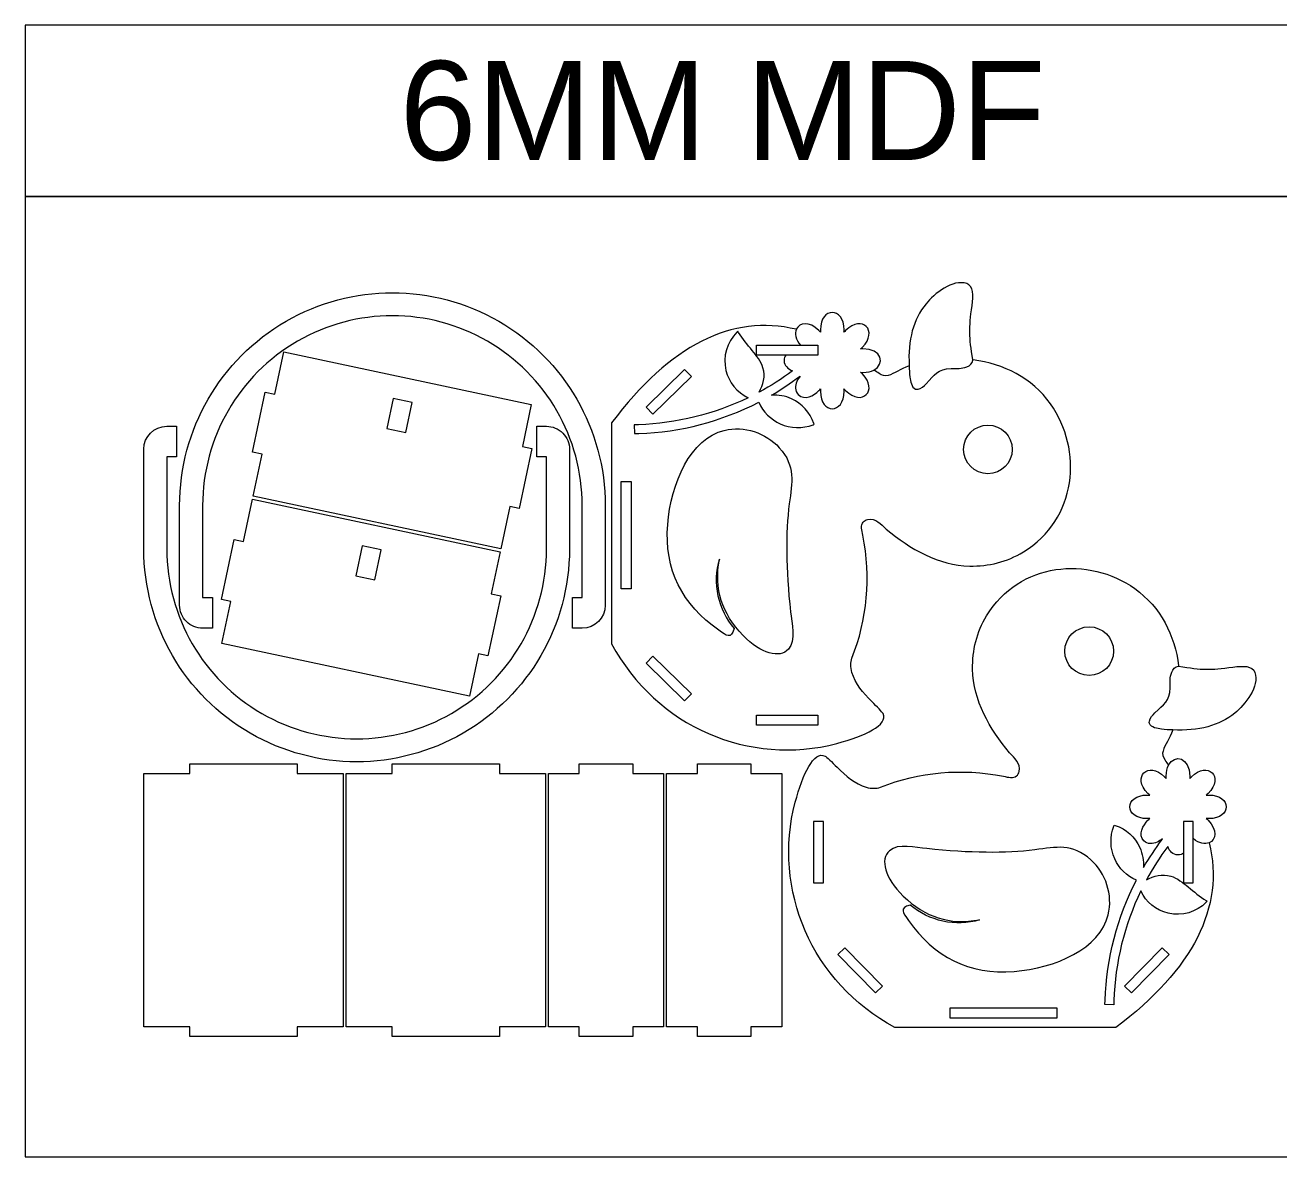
# Model space of a CAD drawing. Header units: millimetres. Extents: x -623 to 623, y -369 to 369.
# Drawn here: x -623 to 195, y -369 to 369 of the extents above; entities that cross this region are included whole.
import ezdxf

# ---------------------------------------------------------------- set-up
doc = ezdxf.new("R2010")
doc.units = ezdxf.units.MM
doc.header["$MEASUREMENT"] = 0
doc.layers.add('Camada 1', color=7, linetype='Continuous')
doc.styles.add('0', font='arial.ttf', dxfattribs={"height": 1})

msp = doc.modelspace()

# ---------------------------------------------------------------- linework, layer by layer
at = {"layer": 'Camada 1', "color": 142, "lineweight": 20}
for points in [[(-623.1467, 257.3867), (247.2267, 257.3867), (247.2267, 369.1467), (-623.1467, 369.1467), (-623.1467, 257.3867)], [(-623.1467, -369.1467), (247.2267, -369.1467), (247.2267, 257.3867), (-623.1467, 257.3867), (-623.1467, -369.1467)]]:
    msp.add_lwpolyline(points, close=True, dxfattribs=at)
at = {"layer": 'Camada 1', "color": 240, "lineweight": 20}
msp.add_ellipse((71.132, -39.234), major_axis=(0, 15.8752), ratio=1, dxfattribs=at)
at = {"layer": 'Camada 1', "color": 230, "lineweight": 20}
for points, knots in [([(-522.3082, 55.6954), (-522.3082, 55.6954), (-522.3082, -9.3046), (-522.3082, -9.3046), (-522.3082, -9.3046), (-522.3082, -13.2828), (-520.7278, -17.0982), (-517.9148, -19.9112), (-517.9148, -19.9112), (-515.1018, -22.7242), (-511.2864, -24.3046), (-507.3082, -24.3046), (-507.3082, -24.3046), (-507.3082, -24.3046), (-500.9582, -24.3046), (-500.9582, -24.3046), (-500.9582, -24.3046), (-500.9582, -24.3046), (-500.9582, -4.3046), (-500.9582, -4.3046), (-500.9582, -4.3046), (-500.9582, -4.3046), (-507.3082, -4.3046), (-507.3082, -4.3046), (-507.3082, -4.3046), (-507.3082, -4.3046), (-507.3082, 55.6954), (-507.3082, 55.6954), (-507.3082, 55.6954), (-507.3082, 99.9427), (-483.7025, 140.829), (-445.3832, 162.9526), (-445.3832, 162.9526), (-407.0639, 185.0763), (-359.8525, 185.0763), (-321.5332, 162.9526), (-321.5332, 162.9526), (-283.2139, 140.829), (-259.6082, 99.9427), (-259.6082, 55.6954), (-259.6082, 55.6954), (-259.6082, 55.6954), (-259.6082, -4.3046), (-259.6082, -4.3046), (-259.6082, -4.3046), (-259.6082, -4.3046), (-265.9582, -4.3046), (-265.9582, -4.3046), (-265.9582, -4.3046), (-265.9582, -4.3046), (-265.9582, -24.3046), (-265.9582, -24.3046), (-265.9582, -24.3046), (-265.9582, -24.3046), (-259.6082, -24.3046), (-259.6082, -24.3046), (-259.6082, -24.3046), (-251.324, -24.3046), (-244.6082, -17.5889), (-244.6082, -9.3046), (-244.6082, -9.3046), (-244.6082, -9.3046), (-244.6082, 55.6954), (-244.6082, 55.6954), (-244.6082, 55.6954), (-244.6082, 105.3017), (-271.0729, 151.1399), (-314.0332, 175.943), (-314.0332, 175.943), (-356.9935, 200.7462), (-409.9229, 200.7462), (-452.8832, 175.943), (-452.8832, 175.943), (-495.8435, 151.1399), (-522.3082, 105.3017), (-522.3082, 55.6954)], [0, 0, 0, 0, 0.05, 0.05, 0.05, 0.05, 0.1, 0.1, 0.1, 0.1, 0.15, 0.15, 0.15, 0.15, 0.2, 0.2, 0.2, 0.2, 0.25, 0.25, 0.25, 0.25, 0.3, 0.3, 0.3, 0.3, 0.35, 0.35, 0.35, 0.35, 0.4, 0.4, 0.4, 0.4, 0.45, 0.45, 0.45, 0.45, 0.5, 0.5, 0.5, 0.5, 0.55, 0.55, 0.55, 0.55, 0.6, 0.6, 0.6, 0.6, 0.65, 0.65, 0.65, 0.65, 0.7, 0.7, 0.7, 0.7, 0.75, 0.75, 0.75, 0.75, 0.8, 0.8, 0.8, 0.8, 0.85, 0.85, 0.85, 0.85, 0.9, 0.9, 0.9, 0.9, 1, 1, 1, 1]), ([(-93.4655, -99.4264), (-150.4255, -114.4602), (-211.075, -88.8384), (-240.4919, -34.3582), (-240.4919, -34.3582), (-240.4919, -34.3582), (-240.4919, 109.6553), (-240.4919, 109.6553), (-240.4919, 109.6553), (-202.1935, 160.3939), (-162.0064, 180.7392), (-119.9358, 170.6927), (-119.9358, 170.6927), (-118.0293, 175.0356), (-111.5842, 176.3127), (-105.1971, 169.9255), (-105.1971, 169.9255), (-104.8156, 169.5441), (-104.4549, 169.1534), (-104.1156, 168.7555), (-104.1156, 168.7555), (-104.1571, 169.2762), (-104.1792, 169.8076), (-104.1792, 170.3469), (-104.1792, 170.3469), (-104.1792, 185.5186), (-88.7747, 185.5186), (-88.7747, 170.3469), (-88.7747, 170.3469), (-88.7747, 169.8076), (-88.7968, 169.2762), (-88.8383, 168.7555), (-88.8383, 168.7555), (-88.499, 169.1534), (-88.1382, 169.5441), (-87.7568, 169.9255), (-87.7568, 169.9255), (-77.0288, 180.6535), (-66.1358, 169.7605), (-76.8638, 159.0325), (-76.8638, 159.0325), (-77.2452, 158.651), (-77.6359, 158.2903), (-78.0338, 157.951), (-78.0338, 157.951), (-77.5131, 157.9925), (-76.9816, 158.0146), (-76.4424, 158.0146), (-76.4424, 158.0146), (-64.1986, 158.0146), (-61.8357, 147.9823), (-69.3537, 144.1094), (-69.3537, 144.1094), (-68.2594, 143.3722), (-67.1272, 142.6244), (-65.9486, 141.8651), (-65.9486, 141.8651), (-64.0257, 140.6279), (-62.025, 139.8872), (-60.0707, 140.5258), (-60.0707, 140.5258), (-55.7899, 141.9215), (-52.2663, 144.7387), (-46.2876, 146.928), (-46.2876, 146.928), (-47.2255, 163.7683), (-43.5668, 177.2506), (-35.3139, 187.3743), (-35.3139, 187.3743), (-29.9602, 193.9416), (-17.825, 203.6853), (-8.7877, 200.5053), (-8.7877, 200.5053), (-4.3491, 198.9431), (-4.4212, 192.8551), (-5.3084, 186.17), (-5.3084, 186.17), (-7.3377, 170.8698), (-7.3284, 166.3047), (-4.7234, 150.7152), (-4.7234, 150.7152), (-4.7234, 150.7152), (-4.5355, 150.6881), (-4.5355, 150.6881), (-4.5355, 150.6881), (15.3198, 148.1609), (33.7093, 139.1515), (45.8831, 122.0855), (45.8831, 122.0855), (67.2513, 92.1293), (63.3126, 46.708), (28.1971, 25.4398), (28.1971, 25.4398), (17.5741, 19.0061), (5.4482, 15.994), (-6.7727, 16.284), (-6.7727, 16.284), (-26.9959, 16.764), (-45.6955, 27.1763), (-61.2543, 40.4215), (-61.2543, 40.4215), (-64.9143, 43.5372), (-68.0044, 47.8994), (-73.4044, 46.7316), (-73.4044, 46.7316), (-75.8123, 46.2116), (-77.5581, 44.3508), (-77.3452, 41.0501), (-77.3452, 41.0501), (-77.2509, 39.5943), (-76.8645, 38), (-76.5524, 36.4136), (-76.5524, 36.4136), (-71.1773, 9.0824), (-73.6252, -18.7509), (-83.6689, -43.807), (-83.6689, -43.807), (-84.666, -46.522), (-84.6689, -49.6063), (-83.6782, -53.0571), (-83.6782, -53.0571), (-81.4724, -60.7472), (-76.2702, -66.4652), (-70.7223, -72.1067), (-70.7223, -72.1067), (-67.2186, -75.671), (-64.005, -78.7554), (-63.3693, -80.0061), (-63.3693, -80.0061), (-59.6764, -87.2691), (-75.2595, -94.6213), (-93.4655, -99.4264)], [0, 0, 0, 0, 0.02941176, 0.02941176, 0.02941176, 0.02941176, 0.05882353, 0.05882353, 0.05882353, 0.05882353, 0.08823529, 0.08823529, 0.08823529, 0.08823529, 0.11764706, 0.11764706, 0.11764706, 0.11764706, 0.14705882, 0.14705882, 0.14705882, 0.14705882, 0.17647059, 0.17647059, 0.17647059, 0.17647059, 0.20588235, 0.20588235, 0.20588235, 0.20588235, 0.23529412, 0.23529412, 0.23529412, 0.23529412, 0.26470588, 0.26470588, 0.26470588, 0.26470588, 0.29411765, 0.29411765, 0.29411765, 0.29411765, 0.32352941, 0.32352941, 0.32352941, 0.32352941, 0.35294118, 0.35294118, 0.35294118, 0.35294118, 0.38235294, 0.38235294, 0.38235294, 0.38235294, 0.41176471, 0.41176471, 0.41176471, 0.41176471, 0.44117647, 0.44117647, 0.44117647, 0.44117647, 0.47058824, 0.47058824, 0.47058824, 0.47058824, 0.5, 0.5, 0.5, 0.5, 0.52941176, 0.52941176, 0.52941176, 0.52941176, 0.55882353, 0.55882353, 0.55882353, 0.55882353, 0.58823529, 0.58823529, 0.58823529, 0.58823529, 0.61764706, 0.61764706, 0.61764706, 0.61764706, 0.64705882, 0.64705882, 0.64705882, 0.64705882, 0.67647059, 0.67647059, 0.67647059, 0.67647059, 0.70588235, 0.70588235, 0.70588235, 0.70588235, 0.73529412, 0.73529412, 0.73529412, 0.73529412, 0.76470588, 0.76470588, 0.76470588, 0.76470588, 0.79411765, 0.79411765, 0.79411765, 0.79411765, 0.82352941, 0.82352941, 0.82352941, 0.82352941, 0.85294118, 0.85294118, 0.85294118, 0.85294118, 0.88235294, 0.88235294, 0.88235294, 0.88235294, 0.91176471, 0.91176471, 0.91176471, 0.91176471, 0.94117647, 0.94117647, 0.94117647, 0.94117647, 1, 1, 1, 1]), ([(-474.3075, 61.8183), (-474.3075, 61.8183), (-312.7952, 27.5871), (-312.7952, 27.5871), (-312.7952, 27.5871), (-312.7952, 27.5871), (-306.9647, 55.0968), (-306.9647, 55.0968), (-306.9647, 55.0968), (-306.9647, 55.0968), (-300.7527, 53.7802), (-300.7527, 53.7802), (-300.7527, 53.7802), (-300.7527, 53.7802), (-292.4593, 92.911), (-292.4593, 92.911), (-292.4593, 92.911), (-292.4593, 92.911), (-298.6713, 94.2276), (-298.6713, 94.2276), (-298.6713, 94.2276), (-298.6713, 94.2276), (-292.8408, 121.7373), (-292.8408, 121.7373), (-292.8408, 121.7373), (-292.8408, 121.7373), (-454.3531, 155.9685), (-454.3531, 155.9685), (-454.3531, 155.9685), (-454.3531, 155.9685), (-460.1836, 128.4588), (-460.1836, 128.4588), (-460.1836, 128.4588), (-460.1836, 128.4588), (-466.3956, 129.7754), (-466.3956, 129.7754), (-466.3956, 129.7754), (-466.3956, 129.7754), (-474.6891, 90.6446), (-474.6891, 90.6446), (-474.6891, 90.6446), (-474.6891, 90.6446), (-468.4771, 89.328), (-468.4771, 89.328), (-468.4771, 89.328), (-468.4771, 89.328), (-474.3075, 61.8183), (-474.3075, 61.8183)], [0, 0, 0, 0, 0.07692308, 0.07692308, 0.07692308, 0.07692308, 0.15384615, 0.15384615, 0.15384615, 0.15384615, 0.23076923, 0.23076923, 0.23076923, 0.23076923, 0.30769231, 0.30769231, 0.30769231, 0.30769231, 0.38461538, 0.38461538, 0.38461538, 0.38461538, 0.46153846, 0.46153846, 0.46153846, 0.46153846, 0.53846154, 0.53846154, 0.53846154, 0.53846154, 0.61538462, 0.61538462, 0.61538462, 0.61538462, 0.69230769, 0.69230769, 0.69230769, 0.69230769, 0.76923077, 0.76923077, 0.76923077, 0.76923077, 0.84615385, 0.84615385, 0.84615385, 0.84615385, 1, 1, 1, 1]), ([(-145.9859, 153.9235), (-145.9859, 153.9235), (-105.986, 153.9235), (-105.986, 153.9235), (-105.986, 153.9235), (-105.986, 153.9235), (-105.986, 160.2735), (-105.986, 160.2735), (-105.986, 160.2735), (-105.986, 160.2735), (-145.9859, 160.2735), (-145.9859, 160.2735), (-145.9859, 160.2735), (-145.9859, 160.2735), (-145.9859, 153.9235), (-145.9859, 153.9235)], [0, 0, 0, 0, 0.2, 0.2, 0.2, 0.2, 0.4, 0.4, 0.4, 0.4, 0.6, 0.6, 0.6, 0.6, 1, 1, 1, 1]), ([(-213.4611, 115.4381), (-213.4611, 115.4381), (-188.4376, 139.909), (-188.4376, 139.909), (-188.4376, 139.909), (-188.4376, 139.909), (-192.8773, 144.449), (-192.8773, 144.449), (-192.8773, 144.449), (-192.8773, 144.449), (-217.9008, 119.9781), (-217.9008, 119.9781), (-217.9008, 119.9781), (-217.9008, 119.9781), (-213.4611, 115.4381), (-213.4611, 115.4381)], [0, 0, 0, 0, 0.2, 0.2, 0.2, 0.2, 0.4, 0.4, 0.4, 0.4, 0.6, 0.6, 0.6, 0.6, 1, 1, 1, 1]), ([(-370.495, 122.8623), (-370.495, 122.8623), (-374.6417, 103.2969), (-374.6417, 103.2969), (-374.6417, 103.2969), (-374.6417, 103.2969), (-387.0658, 105.9301), (-387.0658, 105.9301), (-387.0658, 105.9301), (-387.0658, 105.9301), (-382.919, 125.4955), (-382.919, 125.4955), (-382.919, 125.4955), (-382.919, 125.4955), (-370.495, 122.8623), (-370.495, 122.8623)], [0, 0, 0, 0, 0.2, 0.2, 0.2, 0.2, 0.4, 0.4, 0.4, 0.4, 0.6, 0.6, 0.6, 0.6, 1, 1, 1, 1]), ([(-267.9582, 27.445), (-267.9582, 27.445), (-267.9582, 92.445), (-267.9582, 92.445), (-267.9582, 92.445), (-267.9582, 96.4232), (-269.5386, 100.2386), (-272.3516, 103.0516), (-272.3516, 103.0516), (-275.1646, 105.8646), (-278.98, 107.445), (-282.9582, 107.445), (-282.9582, 107.445), (-282.9582, 107.445), (-289.3082, 107.445), (-289.3082, 107.445), (-289.3082, 107.445), (-289.3082, 107.445), (-289.3082, 87.445), (-289.3082, 87.445), (-289.3082, 87.445), (-289.3082, 87.445), (-282.9582, 87.445), (-282.9582, 87.445), (-282.9582, 87.445), (-282.9582, 87.445), (-282.9582, 27.445), (-282.9582, 27.445), (-282.9582, 27.445), (-282.9582, -16.8023), (-306.5639, -57.6886), (-344.8832, -79.8122), (-344.8832, -79.8122), (-383.2025, -101.9359), (-430.4139, -101.9359), (-468.7332, -79.8122), (-468.7332, -79.8122), (-507.0525, -57.6886), (-530.6582, -16.8023), (-530.6582, 27.445), (-530.6582, 27.445), (-530.6582, 27.445), (-530.6582, 87.445), (-530.6582, 87.445), (-530.6582, 87.445), (-530.6582, 87.445), (-524.3082, 87.445), (-524.3082, 87.445), (-524.3082, 87.445), (-524.3082, 87.445), (-524.3082, 107.445), (-524.3082, 107.445), (-524.3082, 107.445), (-524.3082, 107.445), (-530.6582, 107.445), (-530.6582, 107.445), (-530.6582, 107.445), (-538.9424, 107.445), (-545.6582, 100.7293), (-545.6582, 92.445), (-545.6582, 92.445), (-545.6582, 92.445), (-545.6582, 27.445), (-545.6582, 27.445), (-545.6582, 27.445), (-545.6582, -22.1613), (-519.1935, -67.9995), (-476.2332, -92.8026), (-476.2332, -92.8026), (-433.2729, -117.6058), (-380.3435, -117.6058), (-337.3832, -92.8026), (-337.3832, -92.8026), (-294.4229, -67.9995), (-267.9582, -22.1613), (-267.9582, 27.445)], [0, 0, 0, 0, 0.05, 0.05, 0.05, 0.05, 0.1, 0.1, 0.1, 0.1, 0.15, 0.15, 0.15, 0.15, 0.2, 0.2, 0.2, 0.2, 0.25, 0.25, 0.25, 0.25, 0.3, 0.3, 0.3, 0.3, 0.35, 0.35, 0.35, 0.35, 0.4, 0.4, 0.4, 0.4, 0.45, 0.45, 0.45, 0.45, 0.5, 0.5, 0.5, 0.5, 0.55, 0.55, 0.55, 0.55, 0.6, 0.6, 0.6, 0.6, 0.65, 0.65, 0.65, 0.65, 0.7, 0.7, 0.7, 0.7, 0.75, 0.75, 0.75, 0.75, 0.8, 0.8, 0.8, 0.8, 0.85, 0.85, 0.85, 0.85, 0.9, 0.9, 0.9, 0.9, 1, 1, 1, 1]), ([(-227.7919, 1.4236), (-227.7919, 1.4236), (-227.7919, 71.4235), (-227.7919, 71.4235), (-227.7919, 71.4235), (-227.7919, 71.4235), (-234.1419, 71.4235), (-234.1419, 71.4235), (-234.1419, 71.4235), (-234.1419, 71.4235), (-234.1419, 1.4236), (-234.1419, 1.4236), (-234.1419, 1.4236), (-234.1419, 1.4236), (-227.7919, 1.4236), (-227.7919, 1.4236)], [0, 0, 0, 0, 0.2, 0.2, 0.2, 0.2, 0.4, 0.4, 0.4, 0.4, 0.6, 0.6, 0.6, 0.6, 1, 1, 1, 1]), ([(-494.6766, -34.2885), (-494.6766, -34.2885), (-333.1643, -68.5197), (-333.1643, -68.5197), (-333.1643, -68.5197), (-333.1643, -68.5197), (-327.3338, -41.01), (-327.3338, -41.01), (-327.3338, -41.01), (-327.3338, -41.01), (-321.1218, -42.3266), (-321.1218, -42.3266), (-321.1218, -42.3266), (-321.1218, -42.3266), (-312.8283, -3.1958), (-312.8283, -3.1958), (-312.8283, -3.1958), (-312.8283, -3.1958), (-319.0403, -1.8792), (-319.0403, -1.8792), (-319.0403, -1.8792), (-319.0403, -1.8792), (-313.2099, 25.6305), (-313.2099, 25.6305), (-313.2099, 25.6305), (-313.2099, 25.6305), (-474.7222, 59.8617), (-474.7222, 59.8617), (-474.7222, 59.8617), (-474.7222, 59.8617), (-480.5527, 32.352), (-480.5527, 32.352), (-480.5527, 32.352), (-480.5527, 32.352), (-486.7647, 33.6686), (-486.7647, 33.6686), (-486.7647, 33.6686), (-486.7647, 33.6686), (-495.0581, -5.4622), (-495.0581, -5.4622), (-495.0581, -5.4622), (-495.0581, -5.4622), (-488.8461, -6.7788), (-488.8461, -6.7788), (-488.8461, -6.7788), (-488.8461, -6.7788), (-494.6766, -34.2885), (-494.6766, -34.2885)], [0, 0, 0, 0, 0.07692308, 0.07692308, 0.07692308, 0.07692308, 0.15384615, 0.15384615, 0.15384615, 0.15384615, 0.23076923, 0.23076923, 0.23076923, 0.23076923, 0.30769231, 0.30769231, 0.30769231, 0.30769231, 0.38461538, 0.38461538, 0.38461538, 0.38461538, 0.46153846, 0.46153846, 0.46153846, 0.46153846, 0.53846154, 0.53846154, 0.53846154, 0.53846154, 0.61538462, 0.61538462, 0.61538462, 0.61538462, 0.69230769, 0.69230769, 0.69230769, 0.69230769, 0.76923077, 0.76923077, 0.76923077, 0.76923077, 0.84615385, 0.84615385, 0.84615385, 0.84615385, 1, 1, 1, 1]), ([(-390.8641, 26.7555), (-390.8641, 26.7555), (-395.0108, 7.1901), (-395.0108, 7.1901), (-395.0108, 7.1901), (-395.0108, 7.1901), (-407.4348, 9.8233), (-407.4348, 9.8233), (-407.4348, 9.8233), (-407.4348, 9.8233), (-403.2881, 29.3887), (-403.2881, 29.3887), (-403.2881, 29.3887), (-403.2881, 29.3887), (-390.8641, 26.7555), (-390.8641, 26.7555)], [0, 0, 0, 0, 0.2, 0.2, 0.2, 0.2, 0.4, 0.4, 0.4, 0.4, 0.6, 0.6, 0.6, 0.6, 1, 1, 1, 1]), ([(-120.6359, -137.7642), (-135.6697, -194.7242), (-110.0479, -255.3737), (-55.5677, -284.7906), (-55.5677, -284.7906), (-55.5677, -284.7906), (88.4458, -284.7906), (88.4458, -284.7906), (88.4458, -284.7906), (139.1844, -246.4922), (159.5297, -206.3051), (149.4832, -164.2345), (149.4832, -164.2345), (153.8261, -162.328), (155.1032, -155.8829), (148.716, -149.4958), (148.716, -149.4958), (148.3346, -149.1143), (147.9439, -148.7536), (147.546, -148.4143), (147.546, -148.4143), (148.0667, -148.4558), (148.5981, -148.4779), (149.1374, -148.4779), (149.1374, -148.4779), (164.3091, -148.4779), (164.3091, -133.0734), (149.1374, -133.0734), (149.1374, -133.0734), (148.5981, -133.0734), (148.0667, -133.0955), (147.546, -133.137), (147.546, -133.137), (147.9439, -132.7977), (148.3346, -132.4369), (148.716, -132.0555), (148.716, -132.0555), (159.444, -121.3275), (148.551, -110.4345), (137.823, -121.1625), (137.823, -121.1625), (137.4415, -121.5439), (137.0808, -121.9346), (136.7415, -122.3325), (136.7415, -122.3325), (136.783, -121.8118), (136.8051, -121.2803), (136.8051, -120.7411), (136.8051, -120.7411), (136.8051, -108.4973), (126.7728, -106.1344), (122.8999, -113.6524), (122.8999, -113.6524), (122.1627, -112.5581), (121.4149, -111.4259), (120.6556, -110.2473), (120.6556, -110.2473), (119.4184, -108.3244), (118.6777, -106.3237), (119.3163, -104.3694), (119.3163, -104.3694), (120.712, -100.0886), (123.5292, -96.565), (125.7185, -90.5863), (125.7185, -90.5863), (142.5588, -91.5242), (156.0411, -87.8655), (166.1648, -79.6126), (166.1648, -79.6126), (172.7321, -74.2589), (182.4758, -62.1237), (179.2958, -53.0864), (179.2958, -53.0864), (177.7336, -48.6478), (171.6456, -48.7199), (164.9605, -49.6071), (164.9605, -49.6071), (149.6603, -51.6364), (145.0952, -51.6271), (129.5057, -49.0221), (129.5057, -49.0221), (129.5057, -49.0221), (129.4786, -48.8342), (129.4786, -48.8342), (129.4786, -48.8342), (126.9514, -28.9789), (117.942, -10.5894), (100.876, 1.5844), (100.876, 1.5844), (70.9198, 22.9526), (25.4985, 19.0139), (4.2303, -16.1016), (4.2303, -16.1016), (-2.2034, -26.7246), (-5.2155, -38.8505), (-4.9255, -51.0714), (-4.9255, -51.0714), (-4.4455, -71.2946), (5.9668, -89.9942), (19.212, -105.553), (19.212, -105.553), (22.3277, -109.213), (26.6899, -112.3031), (25.5221, -117.7031), (25.5221, -117.7031), (25.0021, -120.111), (23.1413, -121.8568), (19.8406, -121.6439), (19.8406, -121.6439), (18.3848, -121.5496), (16.7905, -121.1632), (15.2041, -120.8511), (15.2041, -120.8511), (-12.1271, -115.476), (-39.9604, -117.9239), (-65.0165, -127.9676), (-65.0165, -127.9676), (-67.7315, -128.9647), (-70.8158, -128.9676), (-74.2666, -127.9769), (-74.2666, -127.9769), (-81.9567, -125.7711), (-87.6747, -120.5689), (-93.3162, -115.021), (-93.3162, -115.021), (-96.8805, -111.5173), (-99.9649, -108.3037), (-101.2156, -107.668), (-101.2156, -107.668), (-108.4786, -103.9751), (-115.8308, -119.5582), (-120.6359, -137.7642)], [0, 0, 0, 0, 0.02941176, 0.02941176, 0.02941176, 0.02941176, 0.05882353, 0.05882353, 0.05882353, 0.05882353, 0.08823529, 0.08823529, 0.08823529, 0.08823529, 0.11764706, 0.11764706, 0.11764706, 0.11764706, 0.14705882, 0.14705882, 0.14705882, 0.14705882, 0.17647059, 0.17647059, 0.17647059, 0.17647059, 0.20588235, 0.20588235, 0.20588235, 0.20588235, 0.23529412, 0.23529412, 0.23529412, 0.23529412, 0.26470588, 0.26470588, 0.26470588, 0.26470588, 0.29411765, 0.29411765, 0.29411765, 0.29411765, 0.32352941, 0.32352941, 0.32352941, 0.32352941, 0.35294118, 0.35294118, 0.35294118, 0.35294118, 0.38235294, 0.38235294, 0.38235294, 0.38235294, 0.41176471, 0.41176471, 0.41176471, 0.41176471, 0.44117647, 0.44117647, 0.44117647, 0.44117647, 0.47058824, 0.47058824, 0.47058824, 0.47058824, 0.5, 0.5, 0.5, 0.5, 0.52941176, 0.52941176, 0.52941176, 0.52941176, 0.55882353, 0.55882353, 0.55882353, 0.55882353, 0.58823529, 0.58823529, 0.58823529, 0.58823529, 0.61764706, 0.61764706, 0.61764706, 0.61764706, 0.64705882, 0.64705882, 0.64705882, 0.64705882, 0.67647059, 0.67647059, 0.67647059, 0.67647059, 0.70588235, 0.70588235, 0.70588235, 0.70588235, 0.73529412, 0.73529412, 0.73529412, 0.73529412, 0.76470588, 0.76470588, 0.76470588, 0.76470588, 0.79411765, 0.79411765, 0.79411765, 0.79411765, 0.82352941, 0.82352941, 0.82352941, 0.82352941, 0.85294118, 0.85294118, 0.85294118, 0.85294118, 0.88235294, 0.88235294, 0.88235294, 0.88235294, 0.91176471, 0.91176471, 0.91176471, 0.91176471, 0.94117647, 0.94117647, 0.94117647, 0.94117647, 1, 1, 1, 1]), ([(-188.4376, -67.0619), (-188.4376, -67.0619), (-213.461, -42.5909), (-213.461, -42.5909), (-213.461, -42.5909), (-213.461, -42.5909), (-217.9007, -47.1309), (-217.9007, -47.1309), (-217.9007, -47.1309), (-217.9007, -47.1309), (-192.8773, -71.6018), (-192.8773, -71.6018), (-192.8773, -71.6018), (-192.8773, -71.6018), (-188.4376, -67.0619), (-188.4376, -67.0619)], [0, 0, 0, 0, 0.2, 0.2, 0.2, 0.2, 0.4, 0.4, 0.4, 0.4, 0.6, 0.6, 0.6, 0.6, 1, 1, 1, 1]), ([(-105.986, -81.0764), (-105.986, -81.0764), (-145.9859, -81.0764), (-145.9859, -81.0764), (-145.9859, -81.0764), (-145.9859, -81.0764), (-145.9859, -87.4264), (-145.9859, -87.4264), (-145.9859, -87.4264), (-145.9859, -87.4264), (-105.986, -87.4264), (-105.986, -87.4264), (-105.986, -87.4264), (-105.986, -87.4264), (-105.986, -81.0764), (-105.986, -81.0764)], [0, 0, 0, 0, 0.2, 0.2, 0.2, 0.2, 0.4, 0.4, 0.4, 0.4, 0.6, 0.6, 0.6, 0.6, 1, 1, 1, 1]), ([(-415.6582, -284.2056), (-415.6582, -284.2056), (-415.6582, -119.1056), (-415.6582, -119.1056), (-415.6582, -119.1056), (-415.6582, -119.1056), (-445.6582, -119.1056), (-445.6582, -119.1056), (-445.6582, -119.1056), (-445.6582, -119.1056), (-445.6582, -112.7556), (-445.6582, -112.7556), (-445.6582, -112.7556), (-445.6582, -112.7556), (-515.6582, -112.7556), (-515.6582, -112.7556), (-515.6582, -112.7556), (-515.6582, -112.7556), (-515.6582, -119.1056), (-515.6582, -119.1056), (-515.6582, -119.1056), (-515.6582, -119.1056), (-545.6582, -119.1056), (-545.6582, -119.1056), (-545.6582, -119.1056), (-545.6582, -119.1056), (-545.6582, -284.2056), (-545.6582, -284.2056), (-545.6582, -284.2056), (-545.6582, -284.2056), (-515.6582, -284.2056), (-515.6582, -284.2056), (-515.6582, -284.2056), (-515.6582, -284.2056), (-515.6582, -290.5556), (-515.6582, -290.5556), (-515.6582, -290.5556), (-515.6582, -290.5556), (-445.6582, -290.5556), (-445.6582, -290.5556), (-445.6582, -290.5556), (-445.6582, -290.5556), (-445.6582, -284.2056), (-445.6582, -284.2056), (-445.6582, -284.2056), (-445.6582, -284.2056), (-415.6582, -284.2056), (-415.6582, -284.2056)], [0, 0, 0, 0, 0.07692308, 0.07692308, 0.07692308, 0.07692308, 0.15384615, 0.15384615, 0.15384615, 0.15384615, 0.23076923, 0.23076923, 0.23076923, 0.23076923, 0.30769231, 0.30769231, 0.30769231, 0.30769231, 0.38461538, 0.38461538, 0.38461538, 0.38461538, 0.46153846, 0.46153846, 0.46153846, 0.46153846, 0.53846154, 0.53846154, 0.53846154, 0.53846154, 0.61538462, 0.61538462, 0.61538462, 0.61538462, 0.69230769, 0.69230769, 0.69230769, 0.69230769, 0.76923077, 0.76923077, 0.76923077, 0.76923077, 0.84615385, 0.84615385, 0.84615385, 0.84615385, 1, 1, 1, 1]), ([(-283.6582, -284.2056), (-283.6582, -284.2056), (-283.6582, -119.1056), (-283.6582, -119.1056), (-283.6582, -119.1056), (-283.6582, -119.1056), (-313.6582, -119.1056), (-313.6582, -119.1056), (-313.6582, -119.1056), (-313.6582, -119.1056), (-313.6582, -112.7556), (-313.6582, -112.7556), (-313.6582, -112.7556), (-313.6582, -112.7556), (-383.6582, -112.7556), (-383.6582, -112.7556), (-383.6582, -112.7556), (-383.6582, -112.7556), (-383.6582, -119.1056), (-383.6582, -119.1056), (-383.6582, -119.1056), (-383.6582, -119.1056), (-413.6582, -119.1056), (-413.6582, -119.1056), (-413.6582, -119.1056), (-413.6582, -119.1056), (-413.6582, -284.2056), (-413.6582, -284.2056), (-413.6582, -284.2056), (-413.6582, -284.2056), (-383.6582, -284.2056), (-383.6582, -284.2056), (-383.6582, -284.2056), (-383.6582, -284.2056), (-383.6582, -290.5556), (-383.6582, -290.5556), (-383.6582, -290.5556), (-383.6582, -290.5556), (-313.6582, -290.5556), (-313.6582, -290.5556), (-313.6582, -290.5556), (-313.6582, -290.5556), (-313.6582, -284.2056), (-313.6582, -284.2056), (-313.6582, -284.2056), (-313.6582, -284.2056), (-283.6582, -284.2056), (-283.6582, -284.2056)], [0, 0, 0, 0, 0.07692308, 0.07692308, 0.07692308, 0.07692308, 0.15384615, 0.15384615, 0.15384615, 0.15384615, 0.23076923, 0.23076923, 0.23076923, 0.23076923, 0.30769231, 0.30769231, 0.30769231, 0.30769231, 0.38461538, 0.38461538, 0.38461538, 0.38461538, 0.46153846, 0.46153846, 0.46153846, 0.46153846, 0.53846154, 0.53846154, 0.53846154, 0.53846154, 0.61538462, 0.61538462, 0.61538462, 0.61538462, 0.69230769, 0.69230769, 0.69230769, 0.69230769, 0.76923077, 0.76923077, 0.76923077, 0.76923077, 0.84615385, 0.84615385, 0.84615385, 0.84615385, 1, 1, 1, 1]), ([(-281.6582, -119.1056), (-281.6582, -119.1056), (-281.6582, -284.2055), (-281.6582, -284.2055), (-281.6582, -284.2055), (-281.6582, -284.2055), (-261.6137, -284.2055), (-261.6137, -284.2055), (-261.6137, -284.2055), (-261.6137, -284.2055), (-261.6138, -290.5555), (-261.6138, -290.5555), (-261.6138, -290.5555), (-261.6138, -290.5555), (-226.6137, -290.5555), (-226.6137, -290.5555), (-226.6137, -290.5555), (-226.6137, -290.5555), (-226.6138, -284.2055), (-226.6138, -284.2055), (-226.6138, -284.2055), (-226.6138, -284.2055), (-206.5692, -284.2055), (-206.5692, -284.2055), (-206.5692, -284.2055), (-206.5692, -284.2055), (-206.5693, -119.1056), (-206.5693, -119.1056), (-206.5693, -119.1056), (-206.5693, -119.1056), (-226.6137, -119.1055), (-226.6137, -119.1055), (-226.6137, -119.1055), (-226.6137, -119.1055), (-226.6137, -112.7555), (-226.6137, -112.7555), (-226.6137, -112.7555), (-226.6137, -112.7555), (-261.6138, -112.7555), (-261.6138, -112.7555), (-261.6138, -112.7555), (-261.6138, -112.7555), (-261.6137, -119.1055), (-261.6137, -119.1055), (-261.6137, -119.1055), (-261.6137, -119.1055), (-281.6582, -119.1056), (-281.6582, -119.1056)], [0, 0, 0, 0, 0.07692308, 0.07692308, 0.07692308, 0.07692308, 0.15384615, 0.15384615, 0.15384615, 0.15384615, 0.23076923, 0.23076923, 0.23076923, 0.23076923, 0.30769231, 0.30769231, 0.30769231, 0.30769231, 0.38461538, 0.38461538, 0.38461538, 0.38461538, 0.46153846, 0.46153846, 0.46153846, 0.46153846, 0.53846154, 0.53846154, 0.53846154, 0.53846154, 0.61538462, 0.61538462, 0.61538462, 0.61538462, 0.69230769, 0.69230769, 0.69230769, 0.69230769, 0.76923077, 0.76923077, 0.76923077, 0.76923077, 0.84615385, 0.84615385, 0.84615385, 0.84615385, 1, 1, 1, 1]), ([(-204.5693, -119.1056), (-204.5693, -119.1056), (-204.5693, -284.2055), (-204.5693, -284.2055), (-204.5693, -284.2055), (-204.5693, -284.2055), (-184.5248, -284.2055), (-184.5248, -284.2055), (-184.5248, -284.2055), (-184.5248, -284.2055), (-184.5249, -290.5555), (-184.5249, -290.5555), (-184.5249, -290.5555), (-184.5249, -290.5555), (-149.5248, -290.5555), (-149.5248, -290.5555), (-149.5248, -290.5555), (-149.5248, -290.5555), (-149.5249, -284.2055), (-149.5249, -284.2055), (-149.5249, -284.2055), (-149.5249, -284.2055), (-129.4803, -284.2055), (-129.4803, -284.2055), (-129.4803, -284.2055), (-129.4803, -284.2055), (-129.4804, -119.1056), (-129.4804, -119.1056), (-129.4804, -119.1056), (-129.4804, -119.1056), (-149.5248, -119.1055), (-149.5248, -119.1055), (-149.5248, -119.1055), (-149.5248, -119.1055), (-149.5248, -112.7555), (-149.5248, -112.7555), (-149.5248, -112.7555), (-149.5248, -112.7555), (-184.5249, -112.7555), (-184.5249, -112.7555), (-184.5249, -112.7555), (-184.5249, -112.7555), (-184.5248, -119.1055), (-184.5248, -119.1055), (-184.5248, -119.1055), (-184.5248, -119.1055), (-204.5693, -119.1056), (-204.5693, -119.1056)], [0, 0, 0, 0, 0.07692308, 0.07692308, 0.07692308, 0.07692308, 0.15384615, 0.15384615, 0.15384615, 0.15384615, 0.23076923, 0.23076923, 0.23076923, 0.23076923, 0.30769231, 0.30769231, 0.30769231, 0.30769231, 0.38461538, 0.38461538, 0.38461538, 0.38461538, 0.46153846, 0.46153846, 0.46153846, 0.46153846, 0.53846154, 0.53846154, 0.53846154, 0.53846154, 0.61538462, 0.61538462, 0.61538462, 0.61538462, 0.69230769, 0.69230769, 0.69230769, 0.69230769, 0.76923077, 0.76923077, 0.76923077, 0.76923077, 0.84615385, 0.84615385, 0.84615385, 0.84615385, 1, 1, 1, 1]), ([(-102.2859, -150.2847), (-102.2859, -150.2847), (-102.2859, -190.2846), (-102.2859, -190.2846), (-102.2859, -190.2846), (-102.2859, -190.2846), (-108.6359, -190.2846), (-108.6359, -190.2846), (-108.6359, -190.2846), (-108.6359, -190.2846), (-108.6359, -150.2847), (-108.6359, -150.2847), (-108.6359, -150.2847), (-108.6359, -150.2847), (-102.2859, -150.2847), (-102.2859, -150.2847)], [0, 0, 0, 0, 0.2, 0.2, 0.2, 0.2, 0.4, 0.4, 0.4, 0.4, 0.6, 0.6, 0.6, 0.6, 1, 1, 1, 1]), ([(132.714, -190.2846), (132.714, -190.2846), (132.714, -150.2847), (132.714, -150.2847), (132.714, -150.2847), (132.714, -150.2847), (139.064, -150.2847), (139.064, -150.2847), (139.064, -150.2847), (139.064, -150.2847), (139.064, -190.2846), (139.064, -190.2846), (139.064, -190.2846), (139.064, -190.2846), (132.714, -190.2846), (132.714, -190.2846)], [0, 0, 0, 0, 0.2, 0.2, 0.2, 0.2, 0.4, 0.4, 0.4, 0.4, 0.6, 0.6, 0.6, 0.6, 1, 1, 1, 1]), ([(-88.2714, -232.7363), (-88.2714, -232.7363), (-63.8004, -257.7597), (-63.8004, -257.7597), (-63.8004, -257.7597), (-63.8004, -257.7597), (-68.3404, -262.1994), (-68.3404, -262.1994), (-68.3404, -262.1994), (-68.3404, -262.1994), (-92.8113, -237.176), (-92.8113, -237.176), (-92.8113, -237.176), (-92.8113, -237.176), (-88.2714, -232.7363), (-88.2714, -232.7363)], [0, 0, 0, 0, 0.2, 0.2, 0.2, 0.2, 0.4, 0.4, 0.4, 0.4, 0.6, 0.6, 0.6, 0.6, 1, 1, 1, 1]), ([(94.2286, -257.7598), (94.2286, -257.7598), (118.6995, -232.7363), (118.6995, -232.7363), (118.6995, -232.7363), (118.6995, -232.7363), (123.2395, -237.176), (123.2395, -237.176), (123.2395, -237.176), (123.2395, -237.176), (98.7686, -262.1995), (98.7686, -262.1995), (98.7686, -262.1995), (98.7686, -262.1995), (94.2286, -257.7598), (94.2286, -257.7598)], [0, 0, 0, 0, 0.2, 0.2, 0.2, 0.2, 0.4, 0.4, 0.4, 0.4, 0.6, 0.6, 0.6, 0.6, 1, 1, 1, 1]), ([(-19.7859, -272.0906), (-19.7859, -272.0906), (50.214, -272.0906), (50.214, -272.0906), (50.214, -272.0906), (50.214, -272.0906), (50.214, -278.4406), (50.214, -278.4406), (50.214, -278.4406), (50.214, -278.4406), (-19.7859, -278.4406), (-19.7859, -278.4406), (-19.7859, -278.4406), (-19.7859, -278.4406), (-19.7859, -272.0906), (-19.7859, -272.0906)], [0, 0, 0, 0, 0.2, 0.2, 0.2, 0.2, 0.4, 0.4, 0.4, 0.4, 0.6, 0.6, 0.6, 0.6, 1, 1, 1, 1])]:
    msp.add_open_spline(points, degree=3, knots=knots, dxfattribs=at)
at = {"layer": 'Camada 1', "color": 240, "lineweight": 20}
for points, knots in [([(-126.7593, 153.9235), (-127.4638, 152.9343), (-127.8852, 151.7403), (-127.8853, 150.3147), (-127.8853, 150.3147), (-127.8856, 147.0209), (-125.2986, 144.6862), (-122.4124, 143.5857), (-122.4124, 143.5857), (-129.3265, 138.4395), (-136.612, 133.8009), (-144.1953, 129.7128), (-144.1953, 129.7128), (-144.1953, 129.7128), (-144.2091, 129.7053), (-144.2091, 129.7053), (-144.2091, 129.7053), (-144.2091, 129.7053), (-144.2017, 129.7186), (-144.2017, 129.7186), (-144.2017, 129.7186), (-141.4549, 134.6733), (-139.948, 139.9493), (-141.6855, 145.5299), (-141.6855, 145.5299), (-143.011, 149.7874), (-145.947, 153.5277), (-148.7379, 156.9326), (-148.7379, 156.9326), (-151.8482, 160.7272), (-155.0587, 164.443), (-157.6351, 168.6359), (-157.6351, 168.6359), (-157.6351, 168.6359), (-158.1029, 169.3973), (-158.1029, 169.3973), (-158.1029, 169.3973), (-158.1029, 169.3973), (-158.7388, 168.7694), (-158.7388, 168.7694), (-158.7388, 168.7694), (-165.2785, 162.3127), (-167.9973, 152.8548), (-165.884, 143.9092), (-165.884, 143.9092), (-164.0286, 136.0554), (-158.6795, 129.4768), (-151.3641, 126.055), (-151.3641, 126.055), (-173.686, 115.2934), (-198.0604, 109.2918), (-222.8233, 108.465), (-222.8233, 108.465), (-222.8233, 108.465), (-225.6743, 108.3698), (-225.6743, 108.3698), (-225.6743, 108.3698), (-225.6743, 108.3698), (-225.485, 102.6673), (-225.485, 102.6673), (-225.485, 102.6673), (-225.485, 102.6673), (-222.6333, 102.7614), (-222.6333, 102.7614), (-222.6333, 102.7614), (-195.3813, 103.6608), (-168.6165, 110.6632), (-144.3814, 123.1608), (-144.3814, 123.1608), (-141.6412, 116.8844), (-136.6677, 111.8482), (-130.4274, 109.0319), (-130.4274, 109.0319), (-123.6571, 105.9764), (-115.9228, 105.7784), (-109.0058, 108.4827), (-109.0058, 108.4827), (-109.0058, 108.4827), (-108.3782, 108.7281), (-108.3782, 108.7281), (-108.3782, 108.7281), (-108.3782, 108.7281), (-108.5904, 109.3676), (-108.5904, 109.3676), (-108.5904, 109.3676), (-110.9551, 116.4948), (-116.1956, 122.309), (-123.041, 125.3984), (-123.041, 125.3984), (-127.1205, 127.2395), (-131.6443, 128.036), (-136.1072, 127.7008), (-136.1072, 127.7008), (-136.1072, 127.7008), (-136.126, 127.6994), (-136.126, 127.6994), (-136.126, 127.6994), (-136.126, 127.6994), (-136.1098, 127.7088), (-136.1098, 127.7088), (-136.1098, 127.7088), (-129.7727, 131.4059), (-123.8458, 135.7412), (-117.8127, 139.9021), (-117.8127, 139.9021), (-117.8127, 139.9021), (-117.3224, 140.2403), (-117.3224, 140.2403), (-117.3224, 140.2403), (-117.3224, 140.2403), (-117.3418, 140.2169), (-117.3418, 140.2169), (-117.3418, 140.2169), (-118.2107, 139.1748), (-118.9652, 137.9843), (-119.523, 136.7472), (-119.523, 136.7472), (-120.8296, 133.8495), (-121.0959, 130.5127), (-118.6835, 128.1014), (-118.6835, 128.1014), (-114.6562, 124.0756), (-108.4885, 127.4139), (-105.2001, 130.7022), (-105.2001, 130.7022), (-104.8245, 131.0778), (-104.4637, 131.4681), (-104.119, 131.8721), (-104.119, 131.8721), (-104.119, 131.8721), (-104.1102, 131.8825), (-104.1102, 131.8825), (-104.1102, 131.8825), (-104.1102, 131.8825), (-104.1113, 131.8693), (-104.1113, 131.8693), (-104.1113, 131.8693), (-104.1534, 131.3399), (-104.1749, 130.8089), (-104.1749, 130.2779), (-104.1749, 130.2779), (-104.1749, 115.1117), (-88.779, 115.1117), (-88.779, 130.2779), (-88.779, 130.2779), (-88.779, 130.8089), (-88.8005, 131.3399), (-88.8426, 131.8693), (-88.8426, 131.8693), (-88.8426, 131.8693), (-88.8437, 131.8825), (-88.8437, 131.8825), (-88.8437, 131.8825), (-88.8437, 131.8825), (-88.8349, 131.8721), (-88.8349, 131.8721), (-88.8349, 131.8721), (-88.4902, 131.4681), (-88.1294, 131.0778), (-87.7538, 130.7023), (-87.7538, 130.7023), (-77.031, 119.9796), (-66.1441, 130.8665), (-76.8668, 141.5893), (-76.8668, 141.5893), (-77.2424, 141.965), (-77.632, 142.3267), (-78.0366, 142.6709), (-78.0366, 142.6709), (-78.0366, 142.6709), (-78.0462, 142.6791), (-78.0462, 142.6791), (-78.0462, 142.6791), (-78.0462, 142.6791), (-78.0337, 142.6781), (-78.0337, 142.6781), (-78.0337, 142.6781), (-77.5044, 142.636), (-76.9734, 142.6145), (-76.4424, 142.6145), (-76.4424, 142.6145), (-73.5127, 142.6145), (-71.1489, 143.1891), (-69.3511, 144.116), (-69.3511, 144.116), (-69.3346, 144.1245), (-69.3163, 144.1322), (-69.2965, 144.1391)], [0, 0, 0, 0, 0.02083333, 0.02083333, 0.02083333, 0.02083333, 0.04166667, 0.04166667, 0.04166667, 0.04166667, 0.0625, 0.0625, 0.0625, 0.0625, 0.08333333, 0.08333333, 0.08333333, 0.08333333, 0.10416667, 0.10416667, 0.10416667, 0.10416667, 0.125, 0.125, 0.125, 0.125, 0.14583333, 0.14583333, 0.14583333, 0.14583333, 0.16666667, 0.16666667, 0.16666667, 0.16666667, 0.1875, 0.1875, 0.1875, 0.1875, 0.20833333, 0.20833333, 0.20833333, 0.20833333, 0.22916667, 0.22916667, 0.22916667, 0.22916667, 0.25, 0.25, 0.25, 0.25, 0.27083333, 0.27083333, 0.27083333, 0.27083333, 0.29166667, 0.29166667, 0.29166667, 0.29166667, 0.3125, 0.3125, 0.3125, 0.3125, 0.33333333, 0.33333333, 0.33333333, 0.33333333, 0.35416667, 0.35416667, 0.35416667, 0.35416667, 0.375, 0.375, 0.375, 0.375, 0.39583333, 0.39583333, 0.39583333, 0.39583333, 0.41666667, 0.41666667, 0.41666667, 0.41666667, 0.4375, 0.4375, 0.4375, 0.4375, 0.45833333, 0.45833333, 0.45833333, 0.45833333, 0.47916667, 0.47916667, 0.47916667, 0.47916667, 0.5, 0.5, 0.5, 0.5, 0.52083333, 0.52083333, 0.52083333, 0.52083333, 0.54166667, 0.54166667, 0.54166667, 0.54166667, 0.5625, 0.5625, 0.5625, 0.5625, 0.58333333, 0.58333333, 0.58333333, 0.58333333, 0.60416667, 0.60416667, 0.60416667, 0.60416667, 0.625, 0.625, 0.625, 0.625, 0.64583333, 0.64583333, 0.64583333, 0.64583333, 0.66666667, 0.66666667, 0.66666667, 0.66666667, 0.6875, 0.6875, 0.6875, 0.6875, 0.70833333, 0.70833333, 0.70833333, 0.70833333, 0.72916667, 0.72916667, 0.72916667, 0.72916667, 0.75, 0.75, 0.75, 0.75, 0.77083333, 0.77083333, 0.77083333, 0.77083333, 0.79166667, 0.79166667, 0.79166667, 0.79166667, 0.8125, 0.8125, 0.8125, 0.8125, 0.83333333, 0.83333333, 0.83333333, 0.83333333, 0.85416667, 0.85416667, 0.85416667, 0.85416667, 0.875, 0.875, 0.875, 0.875, 0.89583333, 0.89583333, 0.89583333, 0.89583333, 0.91666667, 0.91666667, 0.91666667, 0.91666667, 0.9375, 0.9375, 0.9375, 0.9375, 0.95833333, 0.95833333, 0.95833333, 0.95833333, 1, 1, 1, 1]), ([(-119.9127, 170.7447), (-119.9172, 170.727), (-119.9226, 170.7106), (-119.929, 170.6961), (-119.929, 170.6961), (-121.104, 168.0267), (-120.5618, 164.1952), (-117.2307, 160.2735)], [0, 0, 0, 0, 0.33333333, 0.33333333, 0.33333333, 0.33333333, 1, 1, 1, 1]), ([(-46.29, 146.9717), (-46.2868, 146.9655), (-46.2849, 146.9585), (-46.2845, 146.951), (-46.2845, 146.951), (-46.2238, 144.4266), (-46.1623, 141.9852), (-45.8283, 139.4712), (-45.8283, 139.4712), (-45.5207, 137.1551), (-44.7581, 132.648), (-42.223, 131.7156), (-42.223, 131.7156), (-41.678, 131.5151), (-41.1098, 131.499), (-40.5461, 131.6269), (-40.5461, 131.6269), (-38.5058, 132.0899), (-36.6751, 133.7278), (-35.2486, 135.1892), (-35.2486, 135.1892), (-29.5742, 141.0024), (-27.7637, 145.036), (-18.8044, 145.0974), (-18.8044, 145.0974), (-15.1393, 145.1226), (-12.1604, 144.8488), (-8.6443, 146.2584), (-8.6443, 146.2584), (-6.6522, 147.057), (-5.0867, 148.38), (-4.7446, 150.5985), (-4.7446, 150.5985), (-4.7446, 150.5985), (-4.7223, 150.715), (-4.7223, 150.715)], [0, 0, 0, 0, 0.1, 0.1, 0.1, 0.1, 0.2, 0.2, 0.2, 0.2, 0.3, 0.3, 0.3, 0.3, 0.4, 0.4, 0.4, 0.4, 0.5, 0.5, 0.5, 0.5, 0.6, 0.6, 0.6, 0.6, 0.7, 0.7, 0.7, 0.7, 0.8, 0.8, 0.8, 0.8, 1, 1, 1, 1]), ([(-160.5558, -24.4781), (-170.9274, -12.2358), (-175.0189, 5.2966), (-170.1666, 20.8333), (-170.1666, 20.8333), (-173.7417, 0.783), (-168.5916, -14.3058), (-154.66, -29.031), (-154.66, -29.031), (-143.0277, -41.3269), (-130.6725, -44.087), (-125.1431, -37.9976), (-125.1431, -37.9976), (-120.0809, -32.4246), (-123.0052, -20.7045), (-123.7581, -13.5722), (-123.7581, -13.5722), (-126.7124, 14.4175), (-126.9674, 37.9064), (-124.5202, 56.8939), (-124.5202, 56.8939), (-122.7023, 70.9991), (-120.1409, 81.2335), (-131.0432, 93.4659), (-131.0432, 93.4659), (-139.7476, 103.231), (-153.9193, 107.8768), (-166.9195, 104.7896), (-166.9195, 104.7896), (-188.9391, 99.5602), (-201.745, 70.2869), (-203.875, 43.2987), (-203.875, 43.2987), (-206.1908, 13.9518), (-194.3527, -9.0621), (-170.5902, -25.5367), (-170.5902, -25.5367), (-165.408, -29.1296), (-162.4144, -31.7868), (-160.5558, -24.4781)], [0, 0, 0, 0, 0.09090909, 0.09090909, 0.09090909, 0.09090909, 0.18181818, 0.18181818, 0.18181818, 0.18181818, 0.27272727, 0.27272727, 0.27272727, 0.27272727, 0.36363636, 0.36363636, 0.36363636, 0.36363636, 0.45454545, 0.45454545, 0.45454545, 0.45454545, 0.54545455, 0.54545455, 0.54545455, 0.54545455, 0.63636364, 0.63636364, 0.63636364, 0.63636364, 0.72727273, 0.72727273, 0.72727273, 0.72727273, 0.81818182, 0.81818182, 0.81818182, 0.81818182, 1, 1, 1, 1]), ([(20.9399, 92.3416), (20.9399, 101.1095), (13.8326, 108.2168), (5.0646, 108.2168), (5.0646, 108.2168), (-3.7034, 108.2168), (-10.8106, 101.1095), (-10.8106, 92.3416), (-10.8106, 92.3416), (-10.8106, 83.5736), (-3.7034, 76.4663), (5.0646, 76.4663), (5.0646, 76.4663), (13.8326, 76.4663), (20.9399, 83.5736), (20.9399, 92.3416)], [0, 0, 0, 0, 0.2, 0.2, 0.2, 0.2, 0.4, 0.4, 0.4, 0.4, 0.6, 0.6, 0.6, 0.6, 1, 1, 1, 1]), ([(125.7622, -90.5887), (125.756, -90.5855), (125.749, -90.5836), (125.7415, -90.5832), (125.7415, -90.5832), (123.2171, -90.5225), (120.7757, -90.461), (118.2617, -90.127), (118.2617, -90.127), (115.9456, -89.8194), (111.4385, -89.0568), (110.5061, -86.5217), (110.5061, -86.5217), (110.3056, -85.9767), (110.2895, -85.4085), (110.4174, -84.8448), (110.4174, -84.8448), (110.8804, -82.8045), (112.5183, -80.9738), (113.9797, -79.5473), (113.9797, -79.5473), (119.7929, -73.8729), (123.8265, -72.0624), (123.8879, -63.1031), (123.8879, -63.1031), (123.9131, -59.438), (123.6393, -56.4591), (125.0489, -52.943), (125.0489, -52.943), (125.8475, -50.9509), (127.1705, -49.3854), (129.389, -49.0433), (129.389, -49.0433), (129.389, -49.0433), (129.5055, -49.021), (129.5055, -49.021)], [0, 0, 0, 0, 0.1, 0.1, 0.1, 0.1, 0.2, 0.2, 0.2, 0.2, 0.3, 0.3, 0.3, 0.3, 0.4, 0.4, 0.4, 0.4, 0.5, 0.5, 0.5, 0.5, 0.6, 0.6, 0.6, 0.6, 0.7, 0.7, 0.7, 0.7, 0.8, 0.8, 0.8, 0.8, 1, 1, 1, 1]), ([(132.714, -171.058), (131.7248, -171.7625), (130.5308, -172.1839), (129.1052, -172.184), (129.1052, -172.184), (125.8114, -172.1843), (123.4767, -169.5973), (122.3762, -166.7111), (122.3762, -166.7111), (117.23, -173.6252), (112.5914, -180.9107), (108.5033, -188.494), (108.5033, -188.494), (108.5033, -188.494), (108.4958, -188.5078), (108.4958, -188.5078), (108.4958, -188.5078), (108.4958, -188.5078), (108.5091, -188.5004), (108.5091, -188.5004), (108.5091, -188.5004), (113.4638, -185.7536), (118.7398, -184.2467), (124.3204, -185.9842), (124.3204, -185.9842), (128.5779, -187.3097), (132.3182, -190.2457), (135.7231, -193.0366), (135.7231, -193.0366), (139.5177, -196.1469), (143.2335, -199.3574), (147.4264, -201.9338), (147.4264, -201.9338), (147.4264, -201.9338), (148.1878, -202.4016), (148.1878, -202.4016), (148.1878, -202.4016), (148.1878, -202.4016), (147.5599, -203.0375), (147.5599, -203.0375), (147.5599, -203.0375), (141.1032, -209.5772), (131.6453, -212.296), (122.6997, -210.1827), (122.6997, -210.1827), (114.8459, -208.3273), (108.2673, -202.9782), (104.8455, -195.6628), (104.8455, -195.6628), (94.0839, -217.9847), (88.0823, -242.3591), (87.2555, -267.122), (87.2555, -267.122), (87.2555, -267.122), (87.1603, -269.973), (87.1603, -269.973), (87.1603, -269.973), (87.1603, -269.973), (81.4578, -269.7837), (81.4578, -269.7837), (81.4578, -269.7837), (81.4578, -269.7837), (81.5519, -266.932), (81.5519, -266.932), (81.5519, -266.932), (82.4513, -239.68), (89.4537, -212.9152), (101.9513, -188.6801), (101.9513, -188.6801), (95.6749, -185.9399), (90.6387, -180.9664), (87.8224, -174.7261), (87.8224, -174.7261), (84.7669, -167.9558), (84.5689, -160.2215), (87.2732, -153.3045), (87.2732, -153.3045), (87.2732, -153.3045), (87.5186, -152.6769), (87.5186, -152.6769), (87.5186, -152.6769), (87.5186, -152.6769), (88.1581, -152.8891), (88.1581, -152.8891), (88.1581, -152.8891), (95.2853, -155.2538), (101.0995, -160.4943), (104.1889, -167.3397), (104.1889, -167.3397), (106.03, -171.4192), (106.8265, -175.943), (106.4913, -180.4059), (106.4913, -180.4059), (106.4913, -180.4059), (106.4899, -180.4247), (106.4899, -180.4247), (106.4899, -180.4247), (106.4899, -180.4247), (106.4993, -180.4085), (106.4993, -180.4085), (106.4993, -180.4085), (110.1964, -174.0714), (114.5317, -168.1445), (118.6926, -162.1114), (118.6926, -162.1114), (118.6926, -162.1114), (119.0308, -161.6211), (119.0308, -161.6211), (119.0308, -161.6211), (119.0308, -161.6211), (119.0074, -161.6405), (119.0074, -161.6405), (119.0074, -161.6405), (117.9653, -162.5094), (116.7748, -163.2639), (115.5377, -163.8217), (115.5377, -163.8217), (112.64, -165.1283), (109.3032, -165.3946), (106.8919, -162.9822), (106.8919, -162.9822), (102.8661, -158.9549), (106.2044, -152.7872), (109.4927, -149.4988), (109.4927, -149.4988), (109.8683, -149.1232), (110.2586, -148.7624), (110.6626, -148.4177), (110.6626, -148.4177), (110.6626, -148.4177), (110.673, -148.4089), (110.673, -148.4089), (110.673, -148.4089), (110.673, -148.4089), (110.6598, -148.41), (110.6598, -148.41), (110.6598, -148.41), (110.1304, -148.4521), (109.5994, -148.4736), (109.0684, -148.4736), (109.0684, -148.4736), (93.9022, -148.4736), (93.9022, -133.0777), (109.0684, -133.0777), (109.0684, -133.0777), (109.5994, -133.0777), (110.1304, -133.0992), (110.6598, -133.1413), (110.6598, -133.1413), (110.6598, -133.1413), (110.673, -133.1424), (110.673, -133.1424), (110.673, -133.1424), (110.673, -133.1424), (110.6626, -133.1336), (110.6626, -133.1336), (110.6626, -133.1336), (110.2586, -132.7889), (109.8683, -132.4281), (109.4928, -132.0525), (109.4928, -132.0525), (98.7701, -121.3297), (109.657, -110.4428), (120.3798, -121.1655), (120.3798, -121.1655), (120.7555, -121.5411), (121.1172, -121.9307), (121.4614, -122.3353), (121.4614, -122.3353), (121.4614, -122.3353), (121.4696, -122.3449), (121.4696, -122.3449), (121.4696, -122.3449), (121.4696, -122.3449), (121.4686, -122.3324), (121.4686, -122.3324), (121.4686, -122.3324), (121.4265, -121.8031), (121.405, -121.2721), (121.405, -120.7411), (121.405, -120.7411), (121.405, -117.8114), (121.9796, -115.4476), (122.9065, -113.6498), (122.9065, -113.6498), (122.915, -113.6333), (122.9227, -113.615), (122.9296, -113.5952)], [0, 0, 0, 0, 0.02083333, 0.02083333, 0.02083333, 0.02083333, 0.04166667, 0.04166667, 0.04166667, 0.04166667, 0.0625, 0.0625, 0.0625, 0.0625, 0.08333333, 0.08333333, 0.08333333, 0.08333333, 0.10416667, 0.10416667, 0.10416667, 0.10416667, 0.125, 0.125, 0.125, 0.125, 0.14583333, 0.14583333, 0.14583333, 0.14583333, 0.16666667, 0.16666667, 0.16666667, 0.16666667, 0.1875, 0.1875, 0.1875, 0.1875, 0.20833333, 0.20833333, 0.20833333, 0.20833333, 0.22916667, 0.22916667, 0.22916667, 0.22916667, 0.25, 0.25, 0.25, 0.25, 0.27083333, 0.27083333, 0.27083333, 0.27083333, 0.29166667, 0.29166667, 0.29166667, 0.29166667, 0.3125, 0.3125, 0.3125, 0.3125, 0.33333333, 0.33333333, 0.33333333, 0.33333333, 0.35416667, 0.35416667, 0.35416667, 0.35416667, 0.375, 0.375, 0.375, 0.375, 0.39583333, 0.39583333, 0.39583333, 0.39583333, 0.41666667, 0.41666667, 0.41666667, 0.41666667, 0.4375, 0.4375, 0.4375, 0.4375, 0.45833333, 0.45833333, 0.45833333, 0.45833333, 0.47916667, 0.47916667, 0.47916667, 0.47916667, 0.5, 0.5, 0.5, 0.5, 0.52083333, 0.52083333, 0.52083333, 0.52083333, 0.54166667, 0.54166667, 0.54166667, 0.54166667, 0.5625, 0.5625, 0.5625, 0.5625, 0.58333333, 0.58333333, 0.58333333, 0.58333333, 0.60416667, 0.60416667, 0.60416667, 0.60416667, 0.625, 0.625, 0.625, 0.625, 0.64583333, 0.64583333, 0.64583333, 0.64583333, 0.66666667, 0.66666667, 0.66666667, 0.66666667, 0.6875, 0.6875, 0.6875, 0.6875, 0.70833333, 0.70833333, 0.70833333, 0.70833333, 0.72916667, 0.72916667, 0.72916667, 0.72916667, 0.75, 0.75, 0.75, 0.75, 0.77083333, 0.77083333, 0.77083333, 0.77083333, 0.79166667, 0.79166667, 0.79166667, 0.79166667, 0.8125, 0.8125, 0.8125, 0.8125, 0.83333333, 0.83333333, 0.83333333, 0.83333333, 0.85416667, 0.85416667, 0.85416667, 0.85416667, 0.875, 0.875, 0.875, 0.875, 0.89583333, 0.89583333, 0.89583333, 0.89583333, 0.91666667, 0.91666667, 0.91666667, 0.91666667, 0.9375, 0.9375, 0.9375, 0.9375, 0.95833333, 0.95833333, 0.95833333, 0.95833333, 1, 1, 1, 1]), ([(149.5352, -164.2114), (149.5175, -164.2159), (149.5011, -164.2213), (149.4866, -164.2277), (149.4866, -164.2277), (146.8172, -165.4027), (142.9857, -164.8605), (139.064, -161.5294)], [0, 0, 0, 0, 0.33333333, 0.33333333, 0.33333333, 0.33333333, 1, 1, 1, 1]), ([(-45.6876, -204.8545), (-33.4453, -215.2261), (-15.9129, -219.3176), (-0.3762, -214.4653), (-0.3762, -214.4653), (-20.4265, -218.0404), (-35.5153, -212.8903), (-50.2405, -198.9587), (-50.2405, -198.9587), (-62.5364, -187.3264), (-65.2965, -174.9712), (-59.2071, -169.4418), (-59.2071, -169.4418), (-53.6341, -164.3796), (-41.914, -167.3039), (-34.7817, -168.0568), (-34.7817, -168.0568), (-6.792, -171.0111), (16.6969, -171.2661), (35.6844, -168.8189), (35.6844, -168.8189), (49.7896, -167.001), (60.024, -164.4396), (72.2564, -175.3419), (72.2564, -175.3419), (82.0215, -184.0463), (86.6673, -198.218), (83.5801, -211.2182), (83.5801, -211.2182), (78.3507, -233.2378), (49.0774, -246.0437), (22.0892, -248.1737), (22.0892, -248.1737), (-7.2577, -250.4895), (-30.2716, -238.6514), (-46.7462, -214.8889), (-46.7462, -214.8889), (-50.3391, -209.7067), (-52.9963, -206.7131), (-45.6876, -204.8545)], [0, 0, 0, 0, 0.09090909, 0.09090909, 0.09090909, 0.09090909, 0.18181818, 0.18181818, 0.18181818, 0.18181818, 0.27272727, 0.27272727, 0.27272727, 0.27272727, 0.36363636, 0.36363636, 0.36363636, 0.36363636, 0.45454545, 0.45454545, 0.45454545, 0.45454545, 0.54545455, 0.54545455, 0.54545455, 0.54545455, 0.63636364, 0.63636364, 0.63636364, 0.63636364, 0.72727273, 0.72727273, 0.72727273, 0.72727273, 0.81818182, 0.81818182, 0.81818182, 0.81818182, 1, 1, 1, 1])]:
    msp.add_open_spline(points, degree=3, knots=knots, dxfattribs=at)

# ---------------------------------------------------------------- texts
at = {"layer": 'Camada 1', "color": 142, "style": '0'}
msp.add_text('6MM MDF', height=64.65888, dxfattribs=at).set_placement((-378.8455, 281.1169))

doc.saveas('drawing.dxf')
